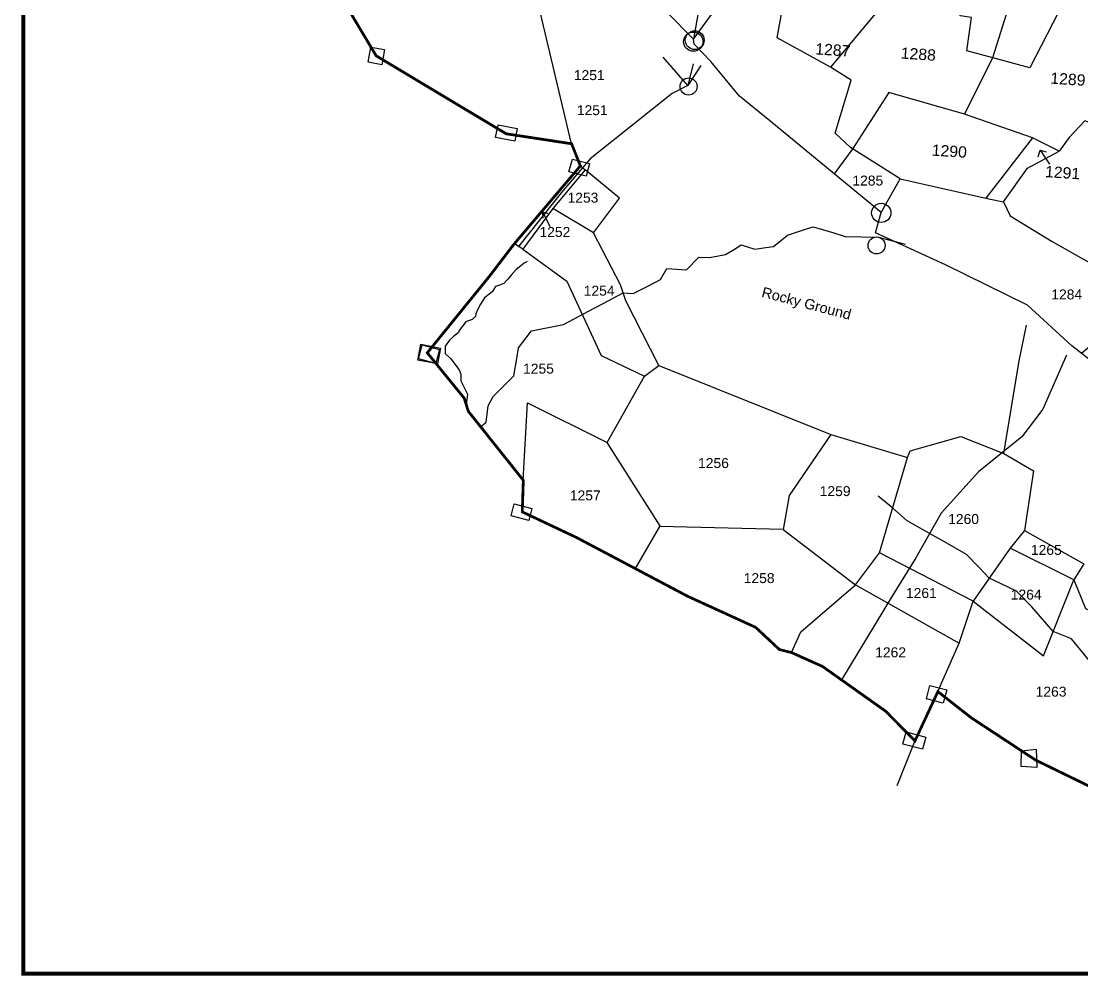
# Model space of a CAD drawing. Header units: millimetres. Extents: x 194974 to 225661, y 1604136 to 1614862.
# Drawn here: x 194974 to 196789, y 1604136 to 1605770 of the extents above; entities that cross this region are included whole.
import ezdxf

# ---------------------------------------------------------------- set-up
doc = ezdxf.new("R2010")
doc.units = ezdxf.units.MM
doc.header["$LTSCALE"] = 15
for name, color, linetype in [('BOUNDRY STONES', 240, 'Continuous'), ('PLOTS', 7, 'Continuous'), ('PLOTS NO', 7, 'Continuous'), ('ROADS', 1, 'Continuous'), ('STREAMS', 4, 'Continuous'), ('VILLAGE BOUNDRY', 5, 'Continuous')]:
    doc.layers.add(name, color=color, linetype=linetype)
doc.styles.get("Standard").update_dxf_attribs({"font": 'arial.ttf'})

msp = doc.modelspace()

# ---------------------------------------------------------------- linework, layer by layer
at = {"color": 5, "const_width": 7}
msp.add_lwpolyline([(194977.8, 1613773.1), (202214.5, 1613773.1), (202214.5, 1604139.6), (194977.8, 1604139.6)], close=True, dxfattribs=at)
at = {"layer": 'BOUNDRY STONES', "color": 1}
for points in [[(195572.5, 1605725.9), (195595.9, 1605721.4), (195591, 1605695.7), (195567.6, 1605700.1)], [(195790, 1605592.7), (195822.7, 1605586.4), (195818.6, 1605564.9), (195785.8, 1605571.1)], [(195917.1, 1605534.2), (195946.2, 1605526.6), (195940.5, 1605504.6), (195911.3, 1605512.3)], [(195657.8, 1605217), (195691.6, 1605210.5), (195686.4, 1605183.7), (195652.7, 1605190.1)], [(195660, 1605216.1), (195690.1, 1605208.2), (195683.8, 1605184.1), (195653.7, 1605192.1)], [(195817.5, 1604943.7), (195847.8, 1604935.7), (195842.4, 1604915.4), (195812.2, 1604923.3)], [(196528.8, 1604633.1), (196557.6, 1604625.6), (196551.5, 1604602.7), (196522.8, 1604610.2)], [(196488.2, 1604553.4), (196521.6, 1604544.6), (196516.1, 1604523.9), (196482.7, 1604532.7)], [(196685.4, 1604521.3), (196710.7, 1604523.8), (196711.4, 1604492.8), (196684.7, 1604494.2)]]:
    msp.add_lwpolyline(points, close=True, dxfattribs=at)
msp.add_lwpolyline([(196503.2, 1604538.2), (196472.4, 1604461)], dxfattribs=at)
for centre, radius in [((196123.9, 1605735.1), 16.5), ((196126.4, 1605737.6), 16.1), ((196116, 1605658.3), 14.6), ((196445.5, 1605442), 16.5), ((196437.5, 1605386.3), 14.6)]:
    msp.add_circle(centre, radius, dxfattribs=at)
at = {"layer": 'PLOTS'}
for points in [[(196893.3, 1605866.9), (196867.1, 1605773.7), (196758.3, 1605804.2), (196699.5, 1605690.3), (196638.8, 1605706.7), (196592.1, 1605719.4), (196600.1, 1605776.4), (196580.5, 1605779.2), (196584.8, 1605807.8), (196519.5, 1605826.8), (196552.2, 1605928.7), (196567.1, 1605975.1), (196561.2, 1605994.8), (196611.8, 1606094.4), (196637.4, 1606144.8)], [(196762.8, 1606100.8), (196734.7, 1606020.6), (196704.1, 1605923.6), (196669.7, 1605814.4), (196636, 1605707.5), (196587.8, 1605610.7), (196458.7, 1605647.8), (196397.1, 1605552.1), (196364.9, 1605509)], [(196445.2, 1605442.5), (196477.7, 1605500.1), (196392.7, 1605554.1), (196366.8, 1605578.7), (196394.1, 1605669.4), (196358.9, 1605691.4), (196267.7, 1605741.5), (196275.5, 1605785.6), (196255.8, 1605810), (196264.4, 1605830.8), (196300.7, 1605814.9), (196364.8, 1605875.8), (196410.3, 1605967), (196399.9, 1605976.2)], [(196133.7, 1605791.1), (196124.6, 1605739.2), (195988.5, 1605877.2)], [(196464.9, 1605818.6), (196358.9, 1605691.4)], [(196852.3, 1605151.3), (196771.6, 1605214.5), (196695.9, 1605284.2), (196555.5, 1605352.8), (196435.6, 1605407.7), (196445.2, 1605442.5), (196364.9, 1605509), (196254.8, 1605599.4), (196203.3, 1605641.7), (196154.1, 1605701.3), (196125.7, 1605730.7), (196124.6, 1605739.2), (196165.8, 1605796.4)], [(196123.7, 1605697.3), (196114.5, 1605659.9), (196072.7, 1605708.4)], [(196477.7, 1605500.1), (196629.5, 1605466.3), (196654.9, 1605460.7), (196695.5, 1605518.4), (196750, 1605547.6), (196704.4, 1605570.6), (196587.8, 1605610.7)], [(196654.9, 1605460.7), (196666.3, 1605437.2), (196737.7, 1605392.8), (196816.6, 1605348.7), (196847.4, 1605331.5), (196883.1, 1605302.3), (196944.2, 1605252.7), (197038.3, 1605191.3), (197055.3, 1605238.9), (197089.7, 1605361.1), (197126.6, 1605492.2), (197098.5, 1605504.2), (196981.5, 1605561.1), (196969.2, 1605535.7), (196793.5, 1605599.5), (196766.7, 1605571), (196750, 1605547.6)], [(196704.4, 1605570.6), (196624.6, 1605467.4)], [(195930.8, 1605522.4), (195938.9, 1605515.5), (195883.9, 1605449.7), (195832.5, 1605380), (195817.9, 1605389.3)], [(195953, 1605407.6), (195997.5, 1605467.1), (195939.1, 1605515.8)], [(195832.5, 1605380), (195907.4, 1605325.2), (195966.6, 1605197.8), (196040.5, 1605162.5), (196065.2, 1605180.9), (196008.4, 1605291.4), (195999.5, 1605318.7), (195953, 1605407.6), (195883.9, 1605449.7)], [(196065.2, 1605180.9), (196359.1, 1605062.4), (196490.6, 1605023.3), (196495.2, 1605034.6), (196581.4, 1605059.2), (196655.4, 1605030.1), (196681.5, 1605188.5), (196694, 1605249.9)], [(195833.2, 1604984.3), (195840.3, 1605116.8), (195976.8, 1605049), (196040.5, 1605162.5)], [(196359.1, 1605062.4), (196287.8, 1604958), (196277.9, 1604900), (196401.5, 1604805.5), (196579, 1604705.5), (196602.5, 1604777.2), (196723, 1604683.9), (196774.7, 1604813.9), (196666.2, 1604867.9)], [(196067.7, 1604905.1), (195976.8, 1605049)], [(196655.4, 1605030.1), (196705.7, 1605000.5), (196690.3, 1604898.4), (196666.2, 1604867.9), (196602.5, 1604777.2), (196442.8, 1604860.3), (196490.6, 1605023.3)], [(196277.9, 1604900), (196066.2, 1604905.2), (196024.4, 1604833.3)], [(196690.3, 1604898.4), (196791.9, 1604841.3), (196774.7, 1604813.9), (196795, 1604764.9), (196862.9, 1604734.3), (196868.2, 1604701), (196870.7, 1604644), (196977.5, 1604608.9), (196985.3, 1604668.9), (196868.2, 1604701)], [(196291.9, 1604689.4), (196308.2, 1604724.9), (196401.5, 1604805.5), (196442.8, 1604860.3)], [(196542.4, 1604622.5), (196579, 1604705.5)]]:
    msp.add_lwpolyline(points, dxfattribs=at)
at = {"layer": 'PLOTS NO'}
for points in [[(196714.2, 1605537.8), (196717.2, 1605549.1), (196727.5, 1605546.3)], [(196717.2, 1605549.1), (196733.5, 1605525.5)], [(195867.4, 1605432.8), (195866.5, 1605443.4), (195875.3, 1605441.6)], [(195866.5, 1605443.4), (195878.6, 1605418.7)]]:
    msp.add_lwpolyline(points, dxfattribs=at)
at = {"layer": 'ROADS'}
for points in [[(195915.8, 1605560.3), (195859.8, 1605795.7), (195832.7, 1605925.8), (195811.8, 1606029.7), (195726.5, 1606134.3), (195713.8, 1606147), (195742.8, 1606232.6), (195815, 1606379.5), (195941.4, 1606463), (196018.1, 1606647.9), (196075.6, 1606787.4), (196126.3, 1606989.3), (196161.5, 1607156)], [(196137, 1605694.4), (196114.5, 1605659.9), (196087.6, 1605646.5), (195947.7, 1605534.4), (195898.1, 1605476.1), (195825.2, 1605384.6)], [(196762.2, 1605198.6), (196721.8, 1605105.9), (196686.1, 1605058.9), (196612.1, 1604998.7), (196547.8, 1604928.2), (196504.4, 1604851.8), (196465, 1604787), (196377.3, 1604642.7)]]:
    msp.add_lwpolyline(points, dxfattribs=at)
at = {"layer": 'ROADS', "color": 1}
msp.add_lwpolyline([(196788, 1605201.7), (196886.8, 1605283.8), (196911.8, 1605304.5), (196952.3, 1605320.2), (197057.8, 1605323.9), (197087, 1605323), (197129.9, 1605451.2), (197157.6, 1605491), (197229.7, 1605518.4), (197279.7, 1605547.9), (197337, 1605588.5), (197383.8, 1605645.8), (197439.8, 1605703.9), (197586.2, 1605800.1), (197655.5, 1605879.9), (197728.5, 1605896.6), (197802.3, 1605924.4), (197810, 1605977.9), (197820.3, 1605988), (197879.7, 1606038.9), (197919, 1606089.5)], dxfattribs=at)
at = {"layer": 'STREAMS'}
for points in [[(195760.1, 1605076), (195769.8, 1605083.9), (195773.1, 1605111.7), (195781.9, 1605127.8), (195801.4, 1605147.4), (195817, 1605163), (195822, 1605193), (195824.9, 1605210.9), (195838, 1605227.9), (195847.3, 1605240), (195901.7, 1605251.2), (195954.3, 1605278.7), (195968.9, 1605286.3), (196003.9, 1605305), (196021.4, 1605304.1), (196047.3, 1605317.4), (196067.8, 1605328), (196078.6, 1605346.7), (196112.6, 1605344.7), (196133.2, 1605366.3), (196151.4, 1605365.6), (196164.1, 1605368), (196178.8, 1605370.7), (196194.4, 1605380.1), (196206.1, 1605387.2), (196229.4, 1605380.1), (196247.9, 1605382.7), (196261.1, 1605384.6), (196285.2, 1605403.7), (196317.9, 1605414.6), (196328.8, 1605418.2), (196364.4, 1605407.6), (196384, 1605401.7), (196440.8, 1605400.7), (196467.1, 1605393.8), (196486.5, 1605388.7)], [(195839.6, 1605358.8), (195834.8, 1605356), (195826.2, 1605348.8), (195820.9, 1605345), (195812.6, 1605335.6), (195806.6, 1605328.8), (195800.1, 1605321.4), (195792.3, 1605318.4), (195785.6, 1605315.8), (195779.8, 1605306.8), (195766.8, 1605296.7), (195759.9, 1605285.9), (195755.1, 1605276), (195751.7, 1605269.1), (195751.2, 1605264.6), (195745.6, 1605259.6), (195734.9, 1605255.6), (195723.7, 1605240.5), (195722.2, 1605237.5), (195713.3, 1605230.1), (195707, 1605224.2), (195699.6, 1605213.8), (195699.5, 1605201.4), (195709.1, 1605191.9), (195723.7, 1605173.6), (195726.2, 1605166), (195726.4, 1605154.7), (195731.5, 1605144.1), (195735.9, 1605135.3), (195737.8, 1605131.5), (195735.7, 1605113.5)], [(197029.8, 1604443.8), (197020.1, 1604482.8), (197003.4, 1604513.6), (196989.5, 1604539.3), (196934.4, 1604590.1), (196920.4, 1604602.9), (196889.1, 1604624.3), (196831.8, 1604663.5), (196802, 1604675.3), (196771.2, 1604712.8), (196739.5, 1604725.4), (196725.2, 1604741.9), (196702.9, 1604767.8), (196677.1, 1604794.6), (196649.3, 1604807.8), (196630.3, 1604816.8), (196612.8, 1604835), (196591.6, 1604857.1), (196553.5, 1604878.8), (196538.1, 1604887.7), (196490, 1604915.1), (196465.1, 1604936.3), (196440.3, 1604957.2)]]:
    msp.add_lwpolyline(points, dxfattribs=at)
at = {"layer": 'VILLAGE BOUNDRY', "const_width": 4.72}
for points in [[(195930.8, 1605522.4), (195915.8, 1605560.3), (195803.9, 1605577.4), (195581.5, 1605710.9), (195480.9, 1605879.4)], [(196828.6, 1604447.3), (196709.8, 1604505.2), (196600.1, 1604577.3), (196542.4, 1604622.5), (196503.2, 1604538.2), (196453, 1604589), (196345.2, 1604665.5), (196291.9, 1604689.4), (196271.2, 1604694.6), (196230.7, 1604732.5), (196113.8, 1604786), (196024.4, 1604833.3), (195924.4, 1604886.2), (195831.4, 1604930.2), (195833.2, 1604984.3), (195739.2, 1605102.2), (195732.1, 1605124.8), (195668.9, 1605202.5), (195775.8, 1605334.2), (195817.9, 1605389.3), (195869.1, 1605449.6), (195930.8, 1605522.4), (195930.8, 1605522.4), (195915.8, 1605560.3), (195803.9, 1605577.4), (195581.5, 1605710.9), (195480.9, 1605879.4)], [(196828.6, 1604447.3), (196709.8, 1604505.2), (196600.1, 1604577.3), (196542.4, 1604622.5), (196503.2, 1604538.2), (196453, 1604589), (196345.2, 1604665.5), (196291.9, 1604689.4), (196271.2, 1604694.6), (196230.7, 1604732.5), (196113.8, 1604786), (196024.4, 1604833.3), (195924.4, 1604886.2), (195831.4, 1604930.2), (195833.2, 1604984.3), (195739.2, 1605102.2), (195732.1, 1605124.8), (195668.9, 1605202.5), (195775.8, 1605334.2), (195817.9, 1605389.3), (195869.1, 1605449.6), (195930.8, 1605522.4), (195930.8, 1605522.4)]]:
    msp.add_lwpolyline(points, dxfattribs=at)

# ---------------------------------------------------------------- texts
at = {"layer": 'PLOTS NO'}
for s, height, rotation, p in [('1287', 19.32, 356.1919, (196332.1, 1605713.4)), ('1288', 19.32, 356.1919, (196478.4, 1605706.2)), ('1289', 19.32, 356.1919, (196734.3, 1605663.3)), ('1290', 19.32, 356.1919, (196531.4, 1605540.1)), ('1291', 19.32, 356.1919, (196725.2, 1605503.3)), ('Rocky Ground', 17.566, 345.2967, (196239.6, 1605298.6))]:
    msp.add_text(s, height=height, rotation=rotation, dxfattribs=at).set_placement(p)
for s, p in [('1251', (195919.6, 1605669.3)), ('1251', (195924.7, 1605609.3)), ('1285', (196396.1, 1605488.8)), ('1253', (195908.8, 1605459.5)), ('1252', (195860.8, 1605400.8)), ('1254', (195936.5, 1605300.3)), ('1284', (196736.4, 1605293.9)), ('1255', (195832.7, 1605166.9)), ('1256', (196132.1, 1605005.2)), ('1257', (195912.8, 1604949.9)), ('1259', (196340.2, 1604957.2)), ('1260', (196559.9, 1604909.5)), ('1265', (196701.5, 1604856.6)), ('1258', (196210.2, 1604808.3)), ('1261', (196487.7, 1604782.8)), ('1264', (196667, 1604780.1)), ('1262', (196435.1, 1604681.3)), ('1263', (196709.6, 1604614))]:
    msp.add_text(s, height=17, dxfattribs=at).set_placement(p)

doc.saveas('drawing.dxf')
